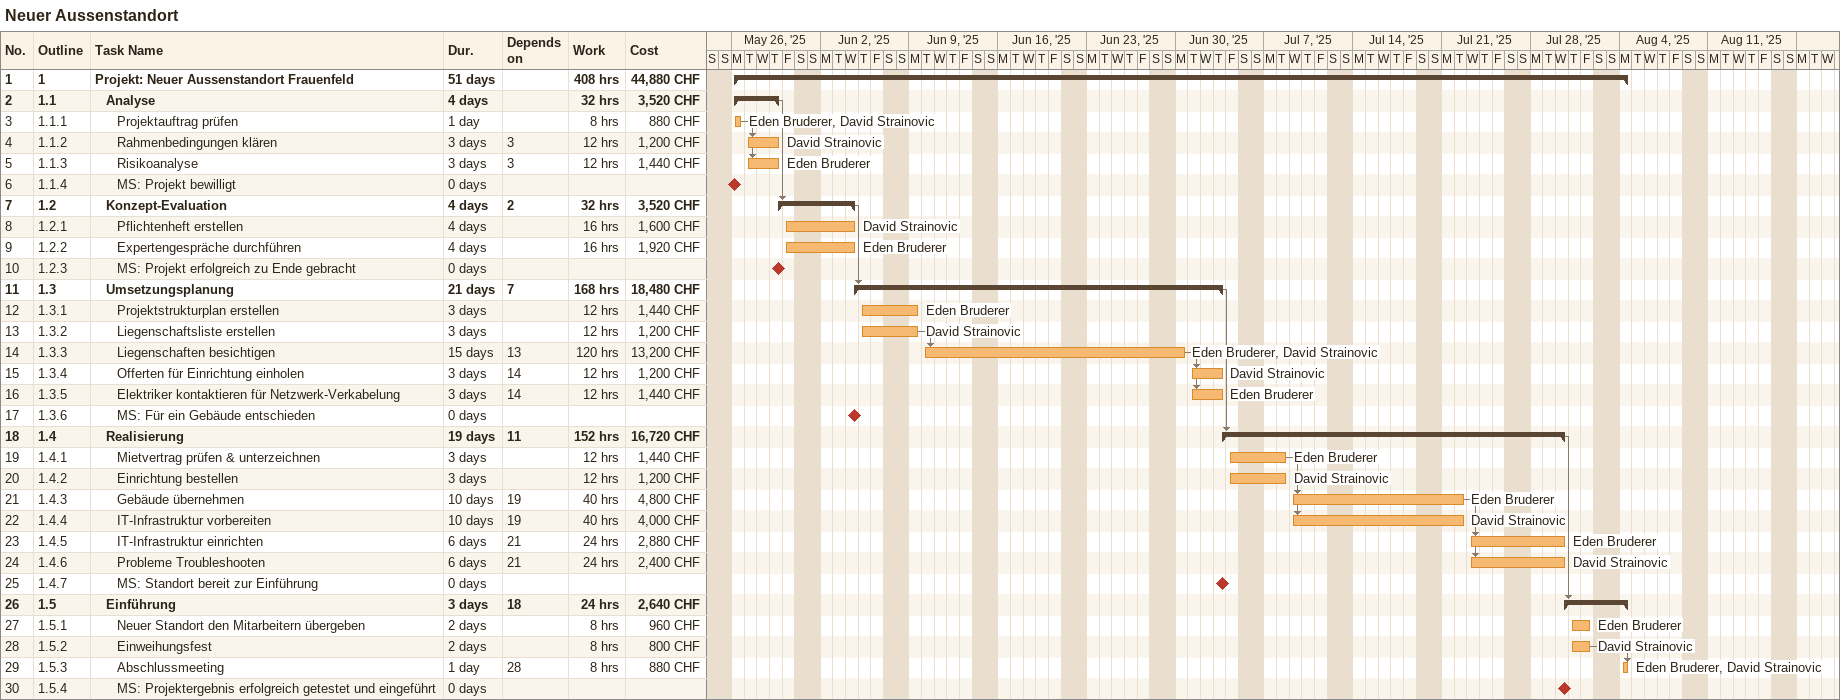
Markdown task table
Neuer Aussenstandort

| ID | WBS | Task | Duration | Start | Finish | Predecessors | Resources | Work (h) | Cost (CHF) |
|---|---|---|---|---|---|---|---|---|---|
| 1 | 1 | **Projekt: Neuer Aussenstandort Frauenfeld** | 51d | 2025-05-26 | 2025-08-04 |  |  | 408 | 44880 |
| 2 | 1.1 | **Analyse** | 4d | 2025-05-26 | 2025-05-29 |  |  | 32 | 3520 |
| 3 | 1.1.1 | Projektauftrag prüfen | 1d | 2025-05-26 | 2025-05-26 |  | Eden Bruderer, David Strainovic | 8 | 880 |
| 4 | 1.1.2 | Rahmenbedingungen klären | 3d | 2025-05-27 | 2025-05-29 | 3 | David Strainovic | 12 | 1200 |
| 5 | 1.1.3 | Risikoanalyse | 3d | 2025-05-27 | 2025-05-29 | 3 | Eden Bruderer | 12 | 1440 |
| 6 | 1.1.4 | MS: Projekt bewilligt | 0d | 2025-05-26 | 2025-05-26 |  |  |  |  |
| 7 | 1.2 | **Konzept-Evaluation** | 4d | 2025-05-29 | 2025-06-04 | 2 |  | 32 | 3520 |
| 8 | 1.2.1 | Pflichtenheft erstellen | 4d | 2025-05-30 | 2025-06-04 |  | David Strainovic | 16 | 1600 |
| 9 | 1.2.2 | Expertengespräche durchführen | 4d | 2025-05-30 | 2025-06-04 |  | Eden Bruderer | 16 | 1920 |
| 10 | 1.2.3 | MS: Projekt erfolgreich zu Ende gebracht | 0d | 2025-05-29 | 2025-05-29 |  |  |  |  |
| 11 | 1.3 | **Umsetzungsplanung** | 21d | 2025-06-04 | 2025-07-03 | 7 |  | 168 | 18480 |
| 12 | 1.3.1 | Projektstrukturplan erstellen | 3d | 2025-06-05 | 2025-06-09 |  | Eden Bruderer | 12 | 1440 |
| 13 | 1.3.2 | Liegenschaftsliste erstellen | 3d | 2025-06-05 | 2025-06-09 |  | David Strainovic | 12 | 1200 |
| 14 | 1.3.3 | Liegenschaften besichtigen | 15d | 2025-06-10 | 2025-06-30 | 13 | Eden Bruderer, David Strainovic | 120 | 13200 |
| 15 | 1.3.4 | Offerten für Einrichtung einholen | 3d | 2025-07-01 | 2025-07-03 | 14 | David Strainovic | 12 | 1200 |
| 16 | 1.3.5 | Elektriker kontaktieren für Netzwerk-Verkabelung | 3d | 2025-07-01 | 2025-07-03 | 14 | Eden Bruderer | 12 | 1440 |
| 17 | 1.3.6 | MS: Für ein Gebäude entschieden | 0d | 2025-06-04 | 2025-06-04 |  |  |  |  |
| 18 | 1.4 | **Realisierung** | 19d | 2025-07-03 | 2025-07-30 | 11 |  | 152 | 16720 |
| 19 | 1.4.1 | Mietvertrag prüfen & unterzeichnen | 3d | 2025-07-04 | 2025-07-08 |  | Eden Bruderer | 12 | 1440 |
| 20 | 1.4.2 | Einrichtung bestellen | 3d | 2025-07-04 | 2025-07-08 |  | David Strainovic | 12 | 1200 |
| 21 | 1.4.3 | Gebäude übernehmen | 10d | 2025-07-09 | 2025-07-22 | 19 | Eden Bruderer | 40 | 4800 |
| 22 | 1.4.4 | IT-Infrastruktur vorbereiten | 10d | 2025-07-09 | 2025-07-22 | 19 | David Strainovic | 40 | 4000 |
| 23 | 1.4.5 | IT-Infrastruktur einrichten | 6d | 2025-07-23 | 2025-07-30 | 21 | Eden Bruderer | 24 | 2880 |
| 24 | 1.4.6 | Probleme Troubleshooten | 6d | 2025-07-23 | 2025-07-30 | 21 | David Strainovic | 24 | 2400 |
| 25 | 1.4.7 | MS: Standort bereit zur Einführung | 0d | 2025-07-03 | 2025-07-03 |  |  |  |  |
| 26 | 1.5 | **Einführung** | 3d | 2025-07-30 | 2025-08-04 | 18 |  | 24 | 2640 |
| 27 | 1.5.1 | Neuer Standort den Mitarbeitern übergeben | 2d | 2025-07-31 | 2025-08-01 |  | Eden Bruderer | 8 | 960 |
| 28 | 1.5.2 | Einweihungsfest | 2d | 2025-07-31 | 2025-08-01 |  | David Strainovic | 8 | 800 |
| 29 | 1.5.3 | Abschlussmeeting | 1d | 2025-08-04 | 2025-08-04 | 28 | Eden Bruderer, David Strainovic | 8 | 880 |
| 30 | 1.5.4 | MS: Projektergebnis erfolgreich getestet und eingeführt | 0d | 2025-07-30 | 2025-07-30 |  |  |  |  |
